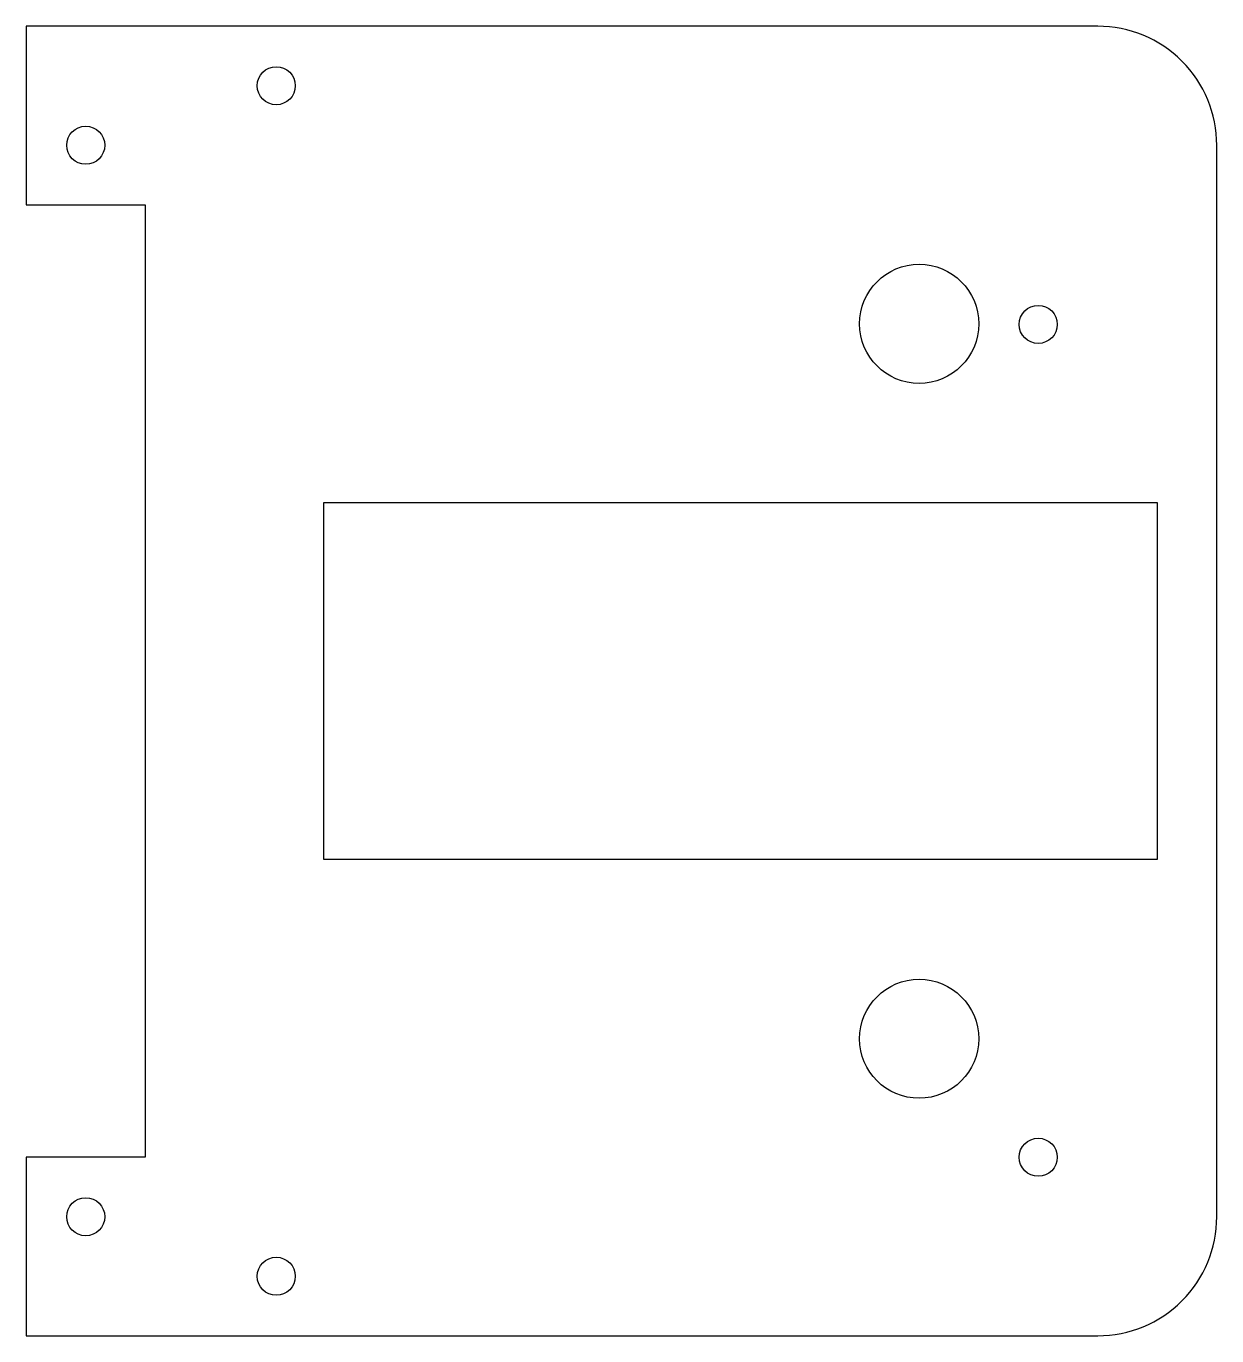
# Model space of a CAD drawing. Header units: millimetres. Extents: x -25 to 75, y -55 to 55.
import ezdxf

# ---------------------------------------------------------------- set-up
doc = ezdxf.new("R2010")
doc.units = ezdxf.units.MM
doc.layers.get('0').update_dxf_attribs({"linetype": 'CONTINUOUS'})

msp = doc.modelspace()

# ---------------------------------------------------------------- linework, layer by layer
msp.add_lwpolyline([(75, 45, 0.414214), (65, 55), (-25, 55), (-25, 40), (-15, 40), (-15, -40), (-25, -40), (-25, -55), (65, -55, 0.414214), (75, -45)], format="xyb", close=True)
msp.add_lwpolyline([(70, -15), (0, -15), (0, 15), (70, 15)], close=True)
for centre, radius in [((-4, 50), 1.6), ((-20, 45), 1.6), ((50, 30), 5), ((60, 29.95), 1.6), ((50, -30.05), 5), ((60, -40), 1.6), ((-20, -45), 1.6), ((-4, -50), 1.6)]:
    msp.add_circle(centre, radius)

doc.saveas('drawing.dxf')
